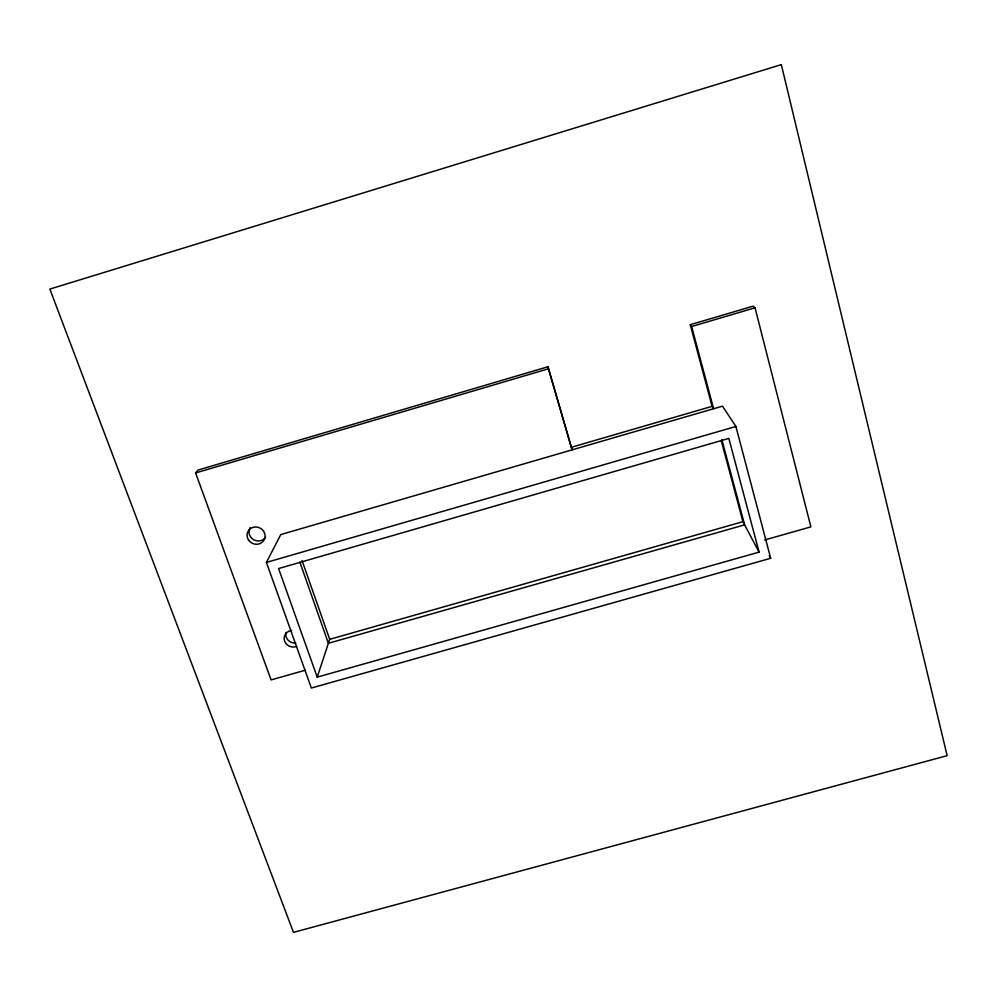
<?xml version="1.0" encoding="UTF-8"?>
<svg xmlns="http://www.w3.org/2000/svg" width="997" height="997" viewBox="0 0 997 997"><rect width="100%" height="100%" fill="white"/><g stroke="black" fill="none" stroke-linecap="round" stroke-linejoin="round"><path stroke-width="1.5" d="M317.22 677.15L278.587 568.564L728.857 438.406L759.078 552.126L317.22 677.15L329.695 639.326L302.016 560.464M266.411 562.42L280.78 534.566L722.501 406.14L735.898 426.479L770.681 558.283L311.351 688.042L266.411 562.42L735.898 426.479M305.493 670.158L271.109 679.904L195.599 472.939L197.917 470.098L547.939 366.746L572.091 449.871L547.939 366.746M690.285 324.71L691.631 326.518L713.59 408.733L712.095 406.34L690.285 324.71L753.196 306.129L755.041 307.799L810.885 526.877L764.537 540.013M195.599 472.939L548.213 368.853M691.631 326.518L755.041 307.799M571.655 447.192L712.095 406.34M329.695 639.326L742.915 521.68L759.078 552.126M769.235 555.653L770.681 558.283M299.86 562.121L328.387 643.289L744.609 524.858L721.89 439.777M721.23 440.5L742.915 521.68M296.57 646.467A8.886 8.288 16.5 0 1 284.481 640.735A8.886 8.288 16.5 0 1 291.685 630.44M295.81 643.028A8.823 8.225 16.5 0 1 286.027 632.447M265.551 537.233A9.035 8.512 24.2 0 1 249.524 529.108M249.873 528.298A9.035 8.512 24.2 0 1 250.322 527.538M781.336 64.631L49.85 289.08L293.479 932.369L947.15 755.664L781.336 64.631M248.627 540.162A9.11 8.562 24 0 0 264.205 539.763A9.11 8.562 24 0 0 255.431 526.977A9.11 8.562 24 0 0 248.627 540.162"/></g></svg>
